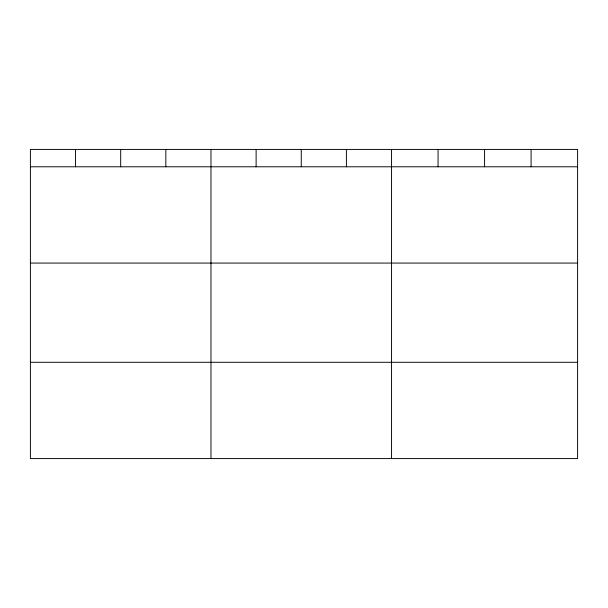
<?xml version="1.0" encoding="UTF-8"?>
<svg xmlns="http://www.w3.org/2000/svg" width="608" height="608" viewBox="0 0 608 608"><rect width="100%" height="100%" fill="white"/><g stroke="black" fill="none" stroke-linecap="round" stroke-linejoin="round"><path stroke-width="0.91" d="M577.6 263.074L577.6 149.424L30.4 149.424L30.4 458.576L577.6 458.576L577.6 263.074L30.4 263.074M30.4 166.782L577.6 166.782M30.4 362.284L577.6 362.284M531.088 149.424L531.088 166.782M484.576 149.424L484.576 166.782M438.064 149.424L438.064 166.782M391.552 149.424L391.552 458.576M346.408 149.424L346.408 166.782M301.264 149.424L301.264 166.782M256.12 149.424L256.12 166.782M210.976 149.424L210.976 458.576M165.832 149.424L165.832 166.782M120.688 149.424L120.688 166.782M75.544 149.424L75.544 166.782"/></g></svg>
